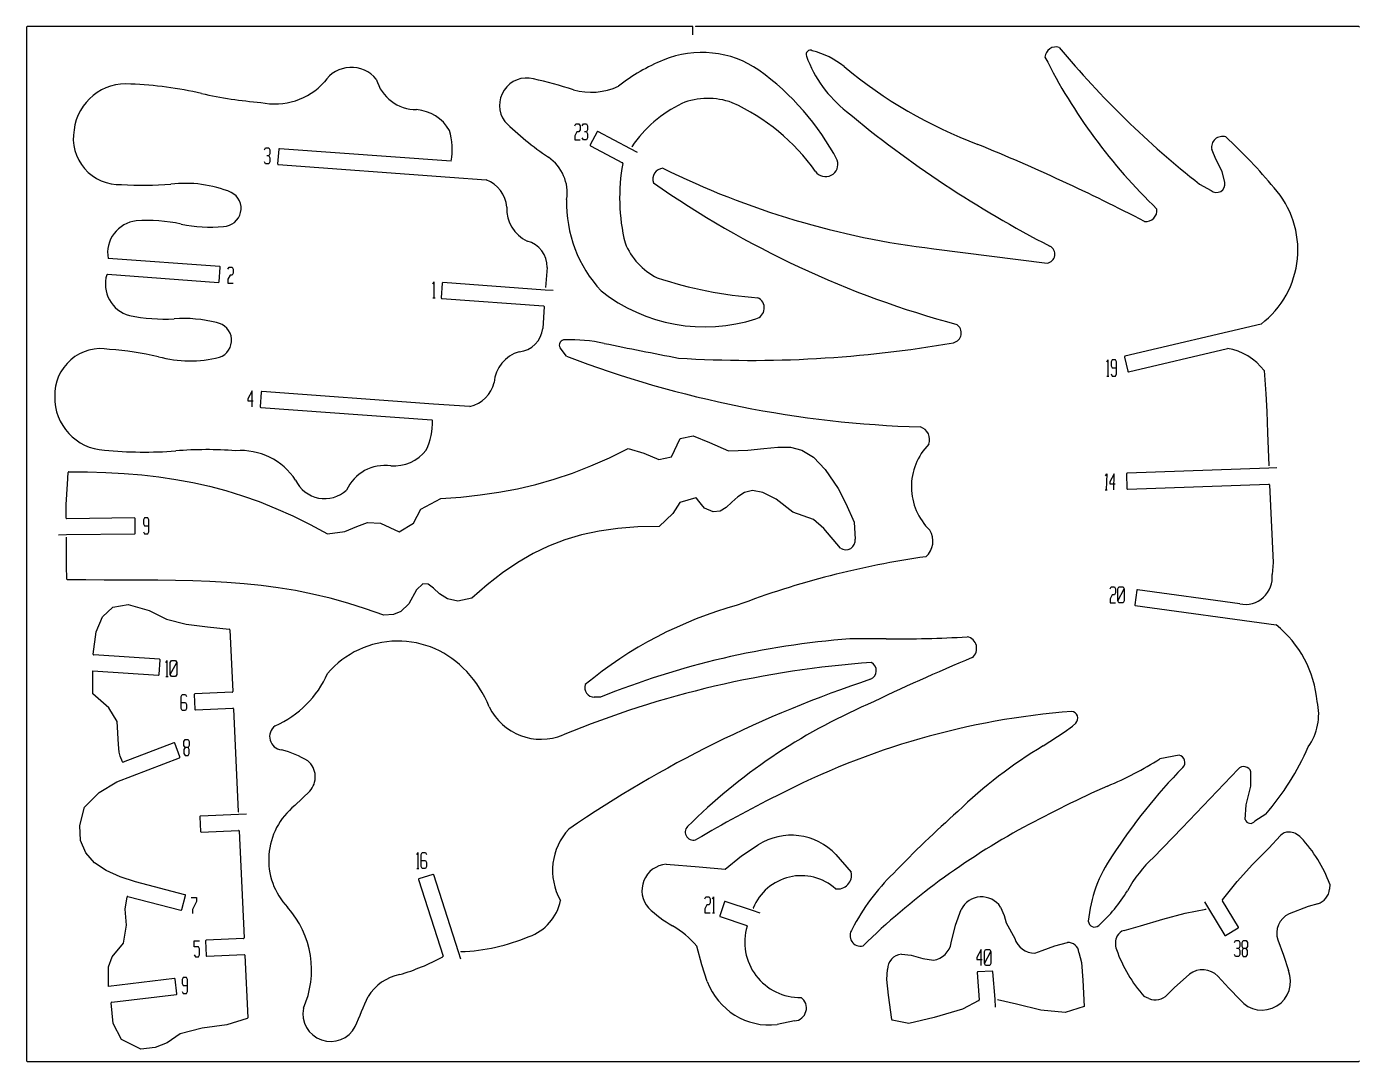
# Model space of a CAD drawing. Extents: x 2 to 169, y 2 to 134.
# Drawn here: x 2.5 to 85.7, y 2.1 to 66.7 of the extents above; entities that cross this region are included whole.
import ezdxf

# ---------------------------------------------------------------- set-up
doc = ezdxf.new("R2010")
doc.units = 0
doc.layers.add('WHITE', color=7, linetype='CONTINUOUS')

msp = doc.modelspace()

# ---------------------------------------------------------------- linework, layer by layer
at = {"layer": 'WHITE', "linetype": 'CONTINUOUS'}
for p, q in [((2.5213, 66.6923), (2.5213, 2.181299)), ((44.1309, 66.7323), (2.5613, 66.7323)), ((44.1309, 66.2323), (44.1309, 66.7323)), ((44.2939, 66.7323), (44.287, 66.7251)), ((85.7006, 66.7323), (44.2939, 66.7323)), ((36.7437, 60.5442), (36.8103, 60.6692)), ((36.877, 60.1692), (36.7437, 59.9192)), ((36.7437, 59.9192), (36.7437, 59.6692)), ((36.8103, 60.6692), (37.0102, 60.6692)), ((37.0102, 60.1692), (36.877, 60.1692)), ((37.0102, 60.6692), (37.0768, 60.5442)), ((37.0768, 60.2942), (37.0102, 60.1692)), ((37.0768, 60.5442), (37.0768, 60.2942)), ((37.2184, 60.5442), (37.285, 60.6692)), ((37.285, 60.6692), (37.4849, 60.6692)), ((37.4849, 60.1692), (37.3517, 60.1692)), ((37.4849, 60.6692), (37.5515, 60.5442)), ((37.5515, 60.2942), (37.4849, 60.1692)), ((37.4849, 60.1692), (37.5515, 60.0442)), ((37.5515, 60.5442), (37.5515, 60.2942)), ((37.5515, 60.0442), (37.5515, 59.7942)), ((38.144, 60.164), (37.7143, 59.3573)), ((40.2212, 59.1029), (38.1981, 60.1805)), ((17.3787, 59.0449), (17.4453, 59.1699)), ((17.4453, 59.1699), (17.6452, 59.1699)), ((17.6452, 59.1699), (17.7118, 59.0449)), ((29.0268, 58.3361), (18.3042, 59.1122)), ((36.7437, 59.6692), (37.0768, 59.6692)), ((37.285, 59.6692), (37.2184, 59.7942)), ((37.4849, 59.6692), (37.285, 59.6692)), ((37.5515, 59.7942), (37.4849, 59.6692)), ((37.7308, 59.3032), (39.7275, 58.2396)), ((40.6625, 58.8678), (40.2212, 59.1029)), ((40.311, 59.2389), (40.3131, 59.2291)), ((17.4453, 58.1699), (17.3787, 58.2949)), ((17.6452, 58.6699), (17.5119, 58.6699)), ((17.7118, 58.7949), (17.6452, 58.6699)), ((17.6452, 58.6699), (17.7118, 58.5449)), ((17.7118, 58.2949), (17.6452, 58.1699)), ((17.7118, 59.0449), (17.7118, 58.7949)), ((17.7118, 58.5449), (17.7118, 58.2949)), ((18.2614, 59.0752), (18.1954, 58.1636)), ((76.8001, 58.4108), (76.5193, 59.0644)), ((77.1694, 57.6949), (76.8001, 58.4108)), ((17.6452, 58.1699), (17.4453, 58.1699)), ((18.2324, 58.1208), (28.9524, 57.3449)), ((77.335, 57.0009), (77.1694, 57.6949)), ((28.9524, 57.3449), (31.2222, 57.1703)), ((75.7586, 56.9017), (76.4787, 56.5133)), ((59.1678, 52.8697), (66.2435, 51.9703)), ((14.5746, 51.7623), (7.608399, 52.2665)), ((14.5456, 50.8079), (14.6116, 51.7195)), ((15.0922, 51.5905), (15.1588, 51.7155)), ((15.1588, 51.7155), (15.3587, 51.7155)), ((15.3587, 51.7155), (15.4253, 51.5905)), ((35.0299, 51.6948), (34.9184, 50.4531)), ((7.567999, 51.2728), (14.5028, 50.7708)), ((15.2254, 51.2155), (15.0922, 50.9655)), ((15.0922, 50.9655), (15.0922, 50.7155)), ((15.3587, 51.2155), (15.2254, 51.2155)), ((15.4253, 51.3405), (15.3587, 51.2155)), ((15.4253, 51.5905), (15.4253, 51.3405)), ((27.8902, 50.6714), (27.9568, 50.7964)), ((27.9568, 50.7964), (27.9568, 49.7964)), ((15.0922, 50.7155), (15.4253, 50.7155)), ((28.4756, 50.716), (28.4096, 49.8044)), ((34.9038, 50.2908), (28.5183, 50.753)), ((35.4025, 50.2547), (34.9038, 50.2908)), ((34.9184, 50.4531), (34.925, 50.4456)), ((27.8902, 49.7964), (28.0234, 49.7964)), ((28.4466, 49.7616), (34.7929, 49.3022)), ((34.8299, 49.2601), (34.7547, 47.8918)), ((79.6089, 48.1685), (71.1039, 46.1535)), ((36.2377, 46.1668), (35.8335, 46.6806)), ((71.333, 45.1863), (77.5126, 46.6503)), ((69.9701, 45.7994), (70.0367, 45.9244)), ((70.0367, 45.9244), (70.0367, 44.9244)), ((70.3116, 45.9244), (70.245, 45.7994)), ((70.245, 45.7994), (70.245, 45.5494)), ((70.5115, 45.9244), (70.3116, 45.9244)), ((70.5781, 45.7994), (70.5115, 45.9244)), ((70.5781, 45.0494), (70.5781, 45.7994)), ((71.0742, 46.1053), (71.2849, 45.216)), ((70.245, 45.5494), (70.3116, 45.4244)), ((70.245, 45.0494), (70.3116, 44.9244)), ((70.3116, 45.4244), (70.5781, 45.4244)), ((70.5115, 44.9244), (70.5781, 45.0494)), ((79.7925, 45.2604), (79.899, 43.8059)), ((69.9701, 44.9244), (70.1034, 44.9244)), ((70.3116, 44.9244), (70.5115, 44.9244)), ((16.5958, 44.0061), (16.3293, 43.5061)), ((16.3293, 43.5061), (16.3293, 43.3811)), ((16.3293, 43.3811), (16.6625, 43.3811)), ((16.5958, 43.0061), (16.5958, 44.0061)), ((17.1641, 43.9148), (17.0981, 43.0032)), ((27.9268, 43.1759), (17.2069, 43.9518)), ((79.899, 43.8059), (79.9616, 42.6984)), ((17.1351, 42.9604), (27.8219, 42.1869)), ((30.1982, 43.0218), (27.9268, 43.1759)), ((79.9616, 42.6984), (80.0046, 41.3765)), ((42.7895, 39.8799), (43.3314, 41.03)), ((43.3314, 41.03), (44.1439, 41.1837)), ((44.1439, 41.1837), (45.1693, 40.7758)), ((80.0046, 41.3765), (80.0788, 39.3288)), ((38.9114, 39.8198), (40.0873, 40.4005)), ((40.0873, 40.4005), (41.0612, 40.1093)), ((41.0612, 40.1093), (41.9926, 39.7032)), ((45.1693, 40.7758), (46.3541, 40.2443)), ((46.3541, 40.2443), (47.5461, 40.2973)), ((47.5461, 40.2973), (48.5588, 40.4051)), ((48.5588, 40.4051), (49.4334, 40.4911)), ((49.4334, 40.4911), (50.2117, 40.4783)), ((50.2117, 40.4783), (50.9355, 40.2898)), ((50.9355, 40.2898), (51.6461, 39.8488)), ((36.6077, 38.8646), (37.7539, 39.3093)), ((37.7539, 39.3093), (38.9114, 39.8198)), ((41.9926, 39.7032), (42.7895, 39.8799)), ((51.6461, 39.8488), (52.385, 39.0787)), ((80.0847, 39.166), (71.2323, 38.8534)), ((80.0788, 39.3288), (80.0863, 39.3222)), ((80.5844, 39.1836), (80.0847, 39.166)), ((5.0626, 38.1682), (5.112199, 38.9067)), ((5.1525, 38.944), (6.3147, 38.9335)), ((6.3147, 38.9335), (7.4755, 38.8991)), ((7.4755, 38.8991), (8.604499, 38.8384)), ((8.604499, 38.8384), (9.7061, 38.7488)), ((9.7061, 38.7488), (10.785, 38.6275)), ((10.785, 38.6275), (11.8456, 38.4717)), ((11.8456, 38.4717), (12.8925, 38.2787)), ((34.3246, 38.1577), (35.4666, 38.482)), ((35.4666, 38.482), (36.6077, 38.8646)), ((52.385, 39.0787), (53.1942, 37.9028)), ((69.895, 38.6996), (69.9652, 38.8227)), ((69.9652, 38.8227), (69.9367, 37.8231)), ((70.159, 38.317), (70.1555, 38.192)), ((70.4397, 38.8092), (70.159, 38.317)), ((70.4112, 37.8096), (70.4397, 38.8092)), ((71.1938, 38.8121), (71.226, 37.8986)), ((4.9868, 36.8957), (5.0626, 38.1682)), ((12.8925, 38.2787), (13.9302, 38.0459)), ((13.9302, 38.0459), (14.9632, 37.7704)), ((14.9632, 37.7704), (15.9961, 37.4496)), ((15.9961, 37.4496), (17.0334, 37.0807)), ((29.6254, 37.369), (30.832, 37.4974)), ((30.832, 37.4974), (32.0134, 37.6692)), ((32.0134, 37.6692), (33.1755, 37.888)), ((33.1755, 37.888), (34.3246, 38.1577)), ((47.3365, 37.6462), (46.9209, 37.3757)), ((47.8468, 37.7681), (47.3365, 37.6462)), ((48.4929, 37.659), (47.8468, 37.7681)), ((49.3157, 37.2363), (48.4929, 37.659)), ((53.1942, 37.9028), (53.672, 36.9633)), ((69.8701, 37.825), (70.0033, 37.8212)), ((70.1555, 38.192), (70.4885, 38.1825)), ((71.2674, 37.8601), (80.0929, 38.1716)), ((80.1343, 38.1335), (80.3673, 33.2752)), ((4.996399, 36.0554), (4.9868, 36.8957)), ((17.0334, 37.0807), (18.0796, 36.661)), ((18.0796, 36.661), (19.1393, 36.1878)), ((27.1393, 36.6074), (28.3867, 37.2802)), ((28.3867, 37.2802), (29.6254, 37.369)), ((43.3058, 37.0292), (42.8623, 36.3336)), ((44.2985, 37.3183), (43.3058, 37.0292)), ((44.4869, 37.1185), (44.3411, 37.3045)), ((44.6622, 36.9037), (44.4869, 37.1185)), ((44.8437, 36.6768), (44.6622, 36.9037)), ((45.394, 36.4534), (44.8437, 36.6768)), ((46.2116, 36.7174), (45.8366, 36.4946)), ((46.5594, 37.0386), (46.2116, 36.7174)), ((46.9209, 37.3757), (46.5594, 37.0386)), ((50.3561, 36.4166), (49.3157, 37.2363)), ((53.672, 36.9633), (54.189, 35.7895)), ((9.254899, 36.0638), (5.036799, 36.0159)), ((9.3058, 35.1103), (9.295399, 36.0243)), ((9.8877, 36.0747), (9.8211, 35.9497)), ((9.8211, 35.9497), (9.8211, 35.6997)), ((10.0876, 36.0747), (9.8877, 36.0747)), ((10.1542, 35.9497), (10.0876, 36.0747)), ((10.1542, 35.1997), (10.1542, 35.9497)), ((19.1393, 36.1878), (20.2169, 35.6584)), ((26.6674, 35.7329), (27.1393, 36.6074)), ((42.8623, 36.3336), (42.0128, 35.5323)), ((45.8366, 36.4946), (45.394, 36.4534)), ((51.6628, 35.9641), (50.3561, 36.4166)), ((52.2987, 35.3965), (51.6628, 35.9641)), ((54.189, 35.7895), (54.2476, 34.7426)), ((4.5082, 35.0158), (5.0082, 35.0215)), ((5.0082, 35.0215), (9.2662, 35.0699)), ((9.8211, 35.6997), (9.8877, 35.5747)), ((9.8211, 35.1997), (9.8877, 35.0747)), ((9.8877, 35.5747), (10.1542, 35.5747)), ((9.8877, 35.0747), (10.0876, 35.0747)), ((10.0876, 35.0747), (10.1542, 35.1997)), ((20.2169, 35.6584), (21.3161, 35.0704)), ((21.3161, 35.0704), (22.3964, 35.2235)), ((22.3964, 35.2235), (23.1469, 35.5352)), ((23.1469, 35.5352), (23.8048, 35.7836)), ((23.8048, 35.7836), (24.6069, 35.7458)), ((24.6069, 35.7458), (25.7874, 35.2007)), ((25.7874, 35.2007), (26.6674, 35.7329)), ((37.1736, 35.0089), (36.1247, 34.6993)), ((38.2755, 35.2433), (37.1736, 35.0089)), ((39.4416, 35.4063), (38.2755, 35.2433)), ((40.6832, 35.5014), (39.4416, 35.4063)), ((42.0128, 35.5323), (40.6832, 35.5014)), ((53.3455, 34.181), (52.2987, 35.3965)), ((5.008699, 34.8585), (5.0015, 34.8654)), ((5.011499, 33.9483), (5.008699, 34.8585)), ((35.1176, 34.311), (34.1409, 33.8404)), ((36.1247, 34.6993), (35.1176, 34.311)), ((5.0183, 33.0836), (5.011499, 33.9483)), ((34.1409, 33.8404), (33.1834, 33.2837)), ((5.035799, 32.2431), (5.0183, 33.0836)), ((32.2338, 32.6373), (31.281, 31.8977)), ((33.1834, 33.2837), (32.2338, 32.6373)), ((80.3673, 33.2752), (80.2952, 32.5367)), ((6.215, 32.1919), (5.075399, 32.2039)), ((7.3684, 32.1867), (6.215, 32.1919)), ((9.6187, 32.183), (7.3684, 32.1867)), ((10.7205, 32.1769), (9.6187, 32.183)), ((11.8101, 32.1629), (10.7205, 32.1769)), ((12.8899, 32.1371), (11.8101, 32.1629)), ((13.9623, 32.0959), (12.8899, 32.1371)), ((15.0299, 32.0353), (13.9623, 32.0959)), ((16.095, 31.9516), (15.0299, 32.0353)), ((17.1602, 31.841), (16.095, 31.9516)), ((18.2279, 31.6997), (17.1602, 31.841)), ((19.3005, 31.5239), (18.2279, 31.6997)), ((27.2561, 31.945), (26.8745, 31.5811)), ((27.5856, 31.9312), (27.2561, 31.945)), ((27.9176, 31.6785), (27.5856, 31.9312)), ((28.3043, 31.3251), (27.9176, 31.6785)), ((31.281, 31.8977), (30.3129, 31.0605)), ((70.1807, 31.6288), (70.2473, 31.7538)), ((70.2473, 31.7538), (70.4472, 31.7538)), ((70.4472, 31.7538), (70.5138, 31.6288)), ((70.5138, 31.6288), (70.5138, 31.3788)), ((70.6554, 31.6288), (70.722, 31.7538)), ((70.6554, 30.8788), (71.0551, 31.6288)), ((70.6554, 30.8788), (70.6554, 31.6288)), ((70.722, 31.7538), (70.9885, 31.7538)), ((70.9885, 31.7538), (71.0551, 31.6288)), ((71.0551, 31.6288), (71.0551, 30.8788)), ((20.3806, 31.3098), (19.3005, 31.5239)), ((21.4706, 31.0537), (20.3806, 31.3098)), ((22.5729, 30.7516), (21.4706, 31.0537)), ((26.8745, 31.5811), (26.388, 30.6974)), ((28.7975, 31.0109), (28.3043, 31.3251)), ((29.4497, 30.8761), (28.7975, 31.0109)), ((30.3129, 31.0605), (29.4497, 30.8761)), ((70.3139, 31.2538), (70.1807, 31.0038)), ((70.1807, 31.0038), (70.1807, 30.7538)), ((70.4472, 31.2538), (70.3139, 31.2538)), ((70.5138, 31.3788), (70.4472, 31.2538)), ((70.722, 30.7538), (70.6554, 30.8788)), ((71.0551, 30.8788), (70.9885, 30.7538)), ((71.8389, 31.5472), (71.7142, 30.6417)), ((78.2767, 30.7014), (71.8839, 31.5814)), ((7.261199, 29.8919), (7.907999, 30.4899)), ((7.907999, 30.4899), (8.8584, 30.6504)), ((8.8584, 30.6504), (10.1627, 30.2861)), ((10.1627, 30.2861), (11.2469, 29.7413)), ((23.6901, 30.3998), (22.5729, 30.7516)), ((24.8252, 29.9943), (23.6901, 30.3998)), ((25.4329, 30.0435), (24.8252, 29.9943)), ((25.8845, 30.2142), (25.4329, 30.0435)), ((26.388, 30.6974), (25.8845, 30.2142)), ((70.1807, 30.7538), (70.5138, 30.7538)), ((70.9885, 30.7538), (70.722, 30.7538)), ((71.7484, 30.5967), (80.5522, 29.3848)), ((6.8673, 28.9446), (7.261199, 29.8919)), ((11.2469, 29.7413), (12.4794, 29.438)), ((12.4794, 29.438), (13.8145, 29.2662)), ((13.8145, 29.2662), (15.1743, 29.1197)), ((6.676099, 27.5606), (6.8673, 28.9446)), ((15.21, 29.0817), (15.3876, 25.2241)), ((56.1872, 28.5133), (53.9197, 28.5123)), ((10.8191, 27.2456), (6.713099, 27.5152)), ((10.7965, 26.291), (10.8564, 27.2031)), ((11.2178, 27.0418), (11.2845, 27.1668)), ((11.2845, 27.1668), (11.2845, 26.1668)), ((11.4927, 27.0418), (11.5593, 27.1668)), ((11.4927, 26.2918), (11.8924, 27.0418)), ((11.4927, 26.2918), (11.4927, 27.0418)), ((11.5593, 27.1668), (11.8258, 27.1668)), ((11.8258, 27.1668), (11.8924, 27.0418)), ((11.8924, 27.0418), (11.8924, 26.2918)), ((6.6486, 25.0819), (6.6525, 26.523)), ((6.6525, 26.523), (10.754, 26.2537)), ((11.2178, 26.1668), (11.3511, 26.1668)), ((11.5593, 26.1668), (11.4927, 26.2918)), ((11.8258, 26.1668), (11.5593, 26.1668)), ((11.8924, 26.2918), (11.8258, 26.1668)), ((7.6507, 24.2069), (6.6486, 25.0819)), ((12.1698, 24.9242), (12.2364, 25.0492)), ((12.2364, 25.0492), (12.4363, 25.0492)), ((12.4363, 25.0492), (12.5029, 24.9242)), ((12.9817, 25.0332), (13.0237, 24.1202)), ((15.3495, 25.1823), (13.0198, 25.075)), ((8.1778, 23.3567), (7.6507, 24.2069)), ((12.1698, 24.1742), (12.1698, 24.9242)), ((12.1698, 24.5492), (12.4363, 24.5492)), ((12.2364, 24.0492), (12.1698, 24.1742)), ((12.4363, 24.5492), (12.5029, 24.4242)), ((12.5029, 24.1742), (12.4363, 24.0492)), ((12.5029, 24.4242), (12.5029, 24.1742)), ((13.0655, 24.082), (15.3952, 24.1893)), ((15.437, 24.1512), (15.7332, 17.7189)), ((38.3462, 24.8723), (37.9654, 24.8723)), ((8.2606, 21.9111), (8.1778, 23.3567)), ((12.4363, 24.0492), (12.2364, 24.0492)), ((66.0067, 21.8362), (67.2981, 22.6905)), ((67.2981, 22.6905), (67.8337, 23.0718)), ((67.8337, 23.0718), (68.0306, 23.2608)), ((8.303, 21.4428), (8.2606, 21.9111)), ((11.7144, 22.0186), (8.5502, 20.8071)), ((12.0929, 21.142), (11.7661, 21.9955)), ((12.3431, 22.1177), (12.4097, 22.2427)), ((12.3431, 21.8677), (12.3431, 22.1177)), ((12.4097, 21.7427), (12.3431, 21.8677)), ((12.4097, 21.7427), (12.3431, 21.6177)), ((12.4097, 22.2427), (12.6096, 22.2427)), ((12.6096, 21.7427), (12.4097, 21.7427)), ((12.6096, 22.2427), (12.6762, 22.1177)), ((12.6762, 21.8677), (12.6096, 21.7427)), ((12.6762, 21.6177), (12.6096, 21.7427)), ((12.6762, 22.1177), (12.6762, 21.8677)), ((8.152, 19.5902), (12.0698, 21.0903)), ((8.357, 21.1998), (8.303, 21.4428)), ((8.498499, 20.8301), (8.357, 21.1998)), ((12.3431, 21.6177), (12.3431, 21.3677)), ((12.3431, 21.3677), (12.4097, 21.2427)), ((12.4097, 21.2427), (12.6096, 21.2427)), ((12.6096, 21.2427), (12.6762, 21.3677)), ((12.6762, 21.3677), (12.6762, 21.6177)), ((74.4855, 21.2582), (73.2897, 21.0273)), ((78.1696, 20.3906), (74.6668, 16.71)), ((78.9611, 19.3149), (78.9749, 20.218)), ((7.050099, 18.9166), (8.152, 19.5902)), ((78.6645, 18.1625), (78.9611, 19.3149)), ((6.1289, 18.0128), (7.050099, 18.9166)), ((19.2627, 18.1031), (20.1954, 19.0014)), ((5.851099, 16.8661), (6.1289, 18.0128)), ((15.7406, 17.556), (13.371, 17.4469)), ((15.7332, 17.7189), (15.7407, 17.7123)), ((16.2401, 17.579), (15.7406, 17.556)), ((78.6165, 17.2309), (78.6645, 18.1625)), ((79.8955, 17.5804), (79.216, 17.1408)), ((5.8933, 15.9229), (5.851099, 16.8661)), ((13.3329, 17.4051), (13.3749, 16.4921)), ((74.6668, 16.71), (72.8802, 14.8725)), ((6.210199, 15.157), (5.8933, 15.9229)), ((13.4167, 16.454), (15.7464, 16.5612)), ((15.7882, 16.5231), (16.0957, 9.844799)), ((80.0876, 15.4516), (80.8258, 16.2336)), ((6.7561, 14.5425), (6.210199, 15.157)), ((26.8816, 15.0443), (26.9482, 15.1693)), ((26.9482, 15.1693), (26.9482, 14.1693)), ((27.1564, 15.0443), (27.223, 15.1693)), ((27.1564, 14.2943), (27.1564, 15.0443)), ((27.223, 15.1693), (27.4229, 15.1693)), ((27.4229, 15.1693), (27.4895, 15.0443)), ((47.1551, 14.9733), (48.2005, 15.6471)), ((53.0567, 15.0433), (54.0003, 13.9567)), ((79.0756, 14.4254), (80.0876, 15.4516)), ((7.4854, 14.0534), (6.7561, 14.5425)), ((26.8816, 14.1693), (27.0148, 14.1693)), ((27.1564, 14.6693), (27.4229, 14.6693)), ((27.223, 14.1693), (27.1564, 14.2943)), ((27.4229, 14.1693), (27.223, 14.1693)), ((27.4229, 14.6693), (27.4895, 14.5443)), ((27.4895, 14.2943), (27.4229, 14.1693)), ((27.4895, 14.5443), (27.4895, 14.2943)), ((42.4493, 14.4478), (44.5213, 14.2847)), ((44.5213, 14.2847), (46.1446, 14.1404)), ((46.1446, 14.1404), (47.1551, 14.9733)), ((78.1075, 13.36), (79.0756, 14.4254)), ((8.352499, 13.6636), (7.4854, 14.0534)), ((9.312299, 13.3468), (8.352499, 13.6636)), ((12.4061, 12.545), (9.312299, 13.3468)), ((26.9918, 13.4856), (28.5208, 8.7143)), ((27.8881, 13.8148), (27.0177, 13.5359)), ((29.4774, 8.9862), (27.9384, 13.7889)), ((77.1892, 12.2166), (78.1075, 13.36)), ((12.2055, 11.6115), (12.4348, 12.4963)), ((83.8969, 13.2086), (83.8737, 12.8901)), ((8.680399, 11.651), (8.795, 12.4085)), ((8.7594, 10.6438), (8.680399, 11.651)), ((8.844599, 12.4412), (12.1567, 11.5828)), ((12.8009, 12.3782), (13.134, 12.3782)), ((13.134, 12.1282), (12.8675, 11.6282)), ((13.134, 12.3782), (13.134, 12.1282)), ((44.8719, 12.2863), (44.9385, 12.4113)), ((45.0051, 11.9113), (44.8719, 11.6613)), ((44.8719, 11.6613), (44.8719, 11.4113)), ((44.9385, 12.4113), (45.1384, 12.4113)), ((45.1384, 11.9113), (45.0051, 11.9113)), ((45.1384, 12.4113), (45.205, 12.2863)), ((45.205, 12.0363), (45.1384, 11.9113)), ((45.205, 12.2863), (45.205, 12.0363)), ((45.3466, 12.2863), (45.4132, 12.4113)), ((45.4132, 12.4113), (45.4132, 11.4113)), ((46.0932, 12.1004), (45.8008, 11.2344)), ((47.8414, 11.5522), (46.1439, 12.1255)), ((47.898, 11.705), (47.9021, 11.6959)), ((63.3342, 11.7727), (63.5617, 11.2408)), ((76.0625, 12.1073), (76.3216, 11.6797)), ((76.1617, 11.648), (76.1671, 11.6564)), ((76.3216, 11.6797), (77.3363, 10.0048)), ((78.1868, 10.5201), (77.1862, 12.1709)), ((82.5494, 11.8031), (81.3479, 11.3525)), ((83.1453, 11.9819), (82.5494, 11.8031)), ((12.8675, 11.6282), (12.8675, 11.3782)), ((44.8719, 11.4113), (45.205, 11.4113)), ((45.3466, 11.4113), (45.4798, 11.4113)), ((45.8259, 11.1837), (47.4864, 10.623)), ((48.3151, 11.3922), (47.8414, 11.5522)), ((60.5248, 10.6398), (60.8765, 11.6265)), ((63.5617, 11.2408), (63.6964, 10.796)), ((72.0851, 10.6023), (73.4631, 11.0244)), ((73.4631, 11.0244), (74.8556, 11.3895)), ((74.8556, 11.3895), (76.1617, 11.648)), ((8.572699, 9.5106), (8.7594, 10.6438)), ((60.2606, 9.5359), (60.5248, 10.6398)), ((63.6964, 10.796), (64.2173, 9.8112)), ((71.0502, 10.3099), (72.0851, 10.6023)), ((77.3912, 9.991299), (78.1733, 10.4652)), ((7.861299, 8.6576), (8.572699, 9.5106)), ((12.9913, 9.294899), (12.9913, 9.669899)), ((12.9913, 9.669899), (13.3244, 9.669899)), ((13.2578, 9.294899), (12.9913, 9.294899)), ((13.3244, 9.169899), (13.2578, 9.294899)), ((13.3244, 8.794899), (13.3244, 9.169899)), ((13.6897, 9.6539), (13.7318, 8.7409)), ((16.0575, 9.803), (13.7278, 9.695699)), ((44.6733, 8.1679), (44.3748, 9.3259)), ((65.9367, 9.056699), (66.7217, 9.3526)), ((66.7217, 9.3526), (67.5125, 9.5549)), ((77.9419, 9.565899), (78.0085, 9.690899)), ((78.0085, 9.690899), (78.2084, 9.690899)), ((78.2084, 9.190899), (78.0752, 9.190899)), ((78.2084, 9.690899), (78.275, 9.565899)), ((78.275, 9.315899), (78.2084, 9.190899)), ((78.2084, 9.190899), (78.275, 9.065899)), ((78.275, 9.565899), (78.275, 9.315899)), ((78.4166, 9.565899), (78.4832, 9.690899)), ((78.4166, 9.315899), (78.4166, 9.565899)), ((78.4832, 9.190899), (78.4166, 9.315899)), ((78.4832, 9.190899), (78.4166, 9.065899)), ((78.4832, 9.690899), (78.6831, 9.690899)), ((78.6831, 9.190899), (78.4832, 9.190899)), ((78.6831, 9.690899), (78.7497, 9.565899)), ((78.7497, 9.315899), (78.6831, 9.190899)), ((78.7497, 9.065899), (78.6831, 9.190899)), ((78.7497, 9.565899), (78.7497, 9.315899)), ((80.6428, 9.721899), (80.9956, 8.760999)), ((7.6289, 8.0403), (7.861299, 8.6576)), ((12.9913, 8.794899), (13.0579, 8.669899)), ((13.0579, 8.669899), (13.2578, 8.669899)), ((13.2578, 8.669899), (13.3244, 8.794899)), ((13.7736, 8.702799), (16.1033, 8.810099)), ((16.1451, 8.7719), (16.3252, 4.858099)), ((29.63, 8.5101), (29.4774, 8.9862)), ((29.6403, 8.991299), (29.6336, 8.983799)), ((57.1414, 8.8338), (57.7643, 8.7621)), ((57.7643, 8.7621), (58.4735, 8.56)), ((58.4735, 8.56), (59.1408, 8.459799)), ((62.1225, 9.1286), (61.856, 8.6286)), ((61.856, 8.6286), (61.856, 8.5036)), ((61.856, 8.5036), (62.1891, 8.5036)), ((62.1225, 8.1286), (62.1225, 9.1286)), ((62.3307, 9.0036), (62.3974, 9.1286)), ((62.3307, 8.2536), (62.7305, 9.0036)), ((62.3307, 8.2536), (62.3307, 9.0036)), ((62.3974, 9.1286), (62.6639, 9.1286)), ((62.6639, 9.1286), (62.7305, 9.0036)), ((62.7305, 9.0036), (62.7305, 8.2536)), ((65.4753, 8.9003), (65.9367, 9.056699)), ((68.2287, 8.944899), (68.3858, 8.3093)), ((78.0085, 8.690899), (77.9419, 8.815899)), ((78.2084, 8.690899), (78.0085, 8.690899)), ((78.275, 8.815899), (78.2084, 8.690899)), ((78.275, 9.065899), (78.275, 8.815899)), ((78.4166, 9.065899), (78.4166, 8.815899)), ((78.4166, 8.815899), (78.4832, 8.690899)), ((78.4832, 8.690899), (78.6831, 8.690899)), ((78.6831, 8.690899), (78.7497, 8.815899)), ((78.7497, 8.815899), (78.7497, 9.065899)), ((80.9956, 8.760999), (81.3107, 7.8087)), ((7.627399, 6.8069), (7.6289, 8.0403)), ((45.0219, 7.121099), (44.6733, 8.1679)), ((56.2286, 7.2578), (56.2683, 7.8716)), ((61.8788, 7.688399), (61.9983, 5.971199)), ((62.8224, 7.7628), (61.9174, 7.7312)), ((62.3974, 8.1286), (62.3307, 8.2536)), ((62.6639, 8.1286), (62.3974, 8.1286)), ((62.7305, 8.2536), (62.6639, 8.1286)), ((62.9917, 6.013899), (62.8637, 7.7259)), ((68.3858, 8.3093), (68.4808, 7.213399)), ((75.1353, 7.5879), (74.1798, 6.7314)), ((11.7493, 7.306499), (7.627399, 6.8069)), ((11.9038, 6.364299), (11.7938, 7.271599)), ((12.2946, 7.376399), (12.228, 7.251399)), ((12.228, 7.251399), (12.228, 7.001399)), ((12.228, 7.001399), (12.2946, 6.876399)), ((12.4945, 7.376399), (12.2946, 7.376399)), ((12.2946, 6.876399), (12.5611, 6.876399)), ((12.5611, 7.251399), (12.4945, 7.376399)), ((12.5611, 6.501399), (12.5611, 7.251399)), ((56.3389, 6.2737), (56.2286, 7.2578)), ((68.4808, 7.213399), (68.5607, 5.555099)), ((74.1798, 6.7314), (73.7455, 6.2859)), ((77.5956, 6.700699), (76.9071, 7.458199)), ((78.2941, 5.980299), (77.5956, 6.700699)), ((7.834, 5.830699), (11.8689, 6.319799)), ((12.228, 6.501399), (12.2946, 6.376399)), ((12.2946, 6.376399), (12.4945, 6.376399)), ((12.4945, 6.376399), (12.5611, 6.501399)), ((56.5444, 4.7483), (56.3389, 6.2737)), ((61.977, 5.933), (60.9581, 5.3944)), ((63.029, 5.515299), (62.9917, 6.013899)), ((63.1508, 5.9784), (63.1424, 5.972899)), ((64.3303, 5.715199), (63.1508, 5.9784)), ((72.6032, 6.060599), (72.3101, 6.187399)), ((7.926499, 4.5029), (7.798999, 5.787)), ((60.9581, 5.3944), (59.1914, 4.8776)), ((65.8596, 5.339799), (64.3303, 5.715199)), ((67.3797, 5.1886), (65.8596, 5.339799)), ((68.5607, 5.555099), (67.3797, 5.1886)), ((8.439499, 3.5146), (7.926499, 4.5029)), ((13.4815, 4.211999), (12.1128, 3.8645)), ((15.0242, 4.4267), (13.4815, 4.211999)), ((16.297, 4.817999), (15.0242, 4.4267)), ((50.475, 4.6606), (49.379, 4.433499)), ((57.6152, 4.5096), (56.5764, 4.7143)), ((59.1914, 4.8776), (57.6152, 4.5096)), ((9.640999, 2.902199), (8.439499, 3.5146)), ((12.1128, 3.8645), (11.3051, 3.3032)), ((10.5369, 2.9958), (9.640999, 2.902199)), ((11.3051, 3.3032), (10.5369, 2.9958)), ((2.5613, 2.141299), (85.7006, 2.141299))]:
    msp.add_line(p, q, dxfattribs=at)
for centre, radius, start, end in [((2.5613, 66.6923), 0.039999, 90, 180), ((85.7006, 66.6923), 0.039999, 0, 90), ((44.6836, 58.8278), 6.294823, 55.48495, 112.4633), ((51.4541, 64.9974), 0.264859, 61.4517, 204.3491), ((50.2484, 60.0354), 5.362828, 51.67372, 75.61523), ((66.7953, 64.7818), 0.686997, 72.72781, 175.4164), ((112.0707, 102.9252), 58.62362, 219.7514, 231.7269), ((22.7948, 62.1724), 2.017945, 39.46022, 146.2469), ((46.4645, 54.2396), 11.21593, 111.915, 128.4982), ((58.5384, 67.583), 7.805531, 200.1966, 231.8887), ((72.0368, 86.346), 28.79993, 230.1285, 249.4366), ((97.2621, 80.4711), 34.85478, 206.6512, 226.125), ((18.0408, 66.0159), 4.107823, 257.3685, 318.4926), ((26.8773, 64.1764), 2.625578, 195.9499, 269.9061), ((33.7458, 61.8224), 1.701756, 75.5138, 216.4019), ((27.7145, 34.7127), 29.47339, 72.33099, 77.34506), ((38.6889, 50.7583), 16.34478, 27.83654, 54.19786), ((8.7311, 59.8886), 3.276894, 84.81745, 173.0045), ((7.824599, 37.4178), 25.76238, 77.39294, 87.32465), ((18.9359, 86.67281), 24.73039, 257.1779, 265.8414), ((37.7752, 66.6777), 4.038953, 253.9747, 295.0093), ((46.8743, 54.8072), 7.919364, 115.7859, 145.9718), ((45.0659, 57.8876), 4.36852, 69.78381, 112.0016), ((41.2283, 50.2054), 12.93829, 35.38746, 65.58858), ((26.6749, 58.9724), 2.585998, 29.75418, 85.60656), ((46.1843, 74.8706), 19.70523, 225.5138, 235.7725), ((98.0322, 114.5683), 69.1806, 230.1696, 242.8057), ((8.3163, 59.7673), 2.885026, 169.6081, 272.4912), ((25.0762, 59.0791), 4.019878, 349.3487, 17.02089), ((38.1793, 60.1452), 0.039994, 61.96122, 151.9587), ((18.3013, 59.0723), 0.040005, 85.84296, 175.8441), ((37.7496, 59.3385), 0.039994, 151.9612, 241.9635), ((13.7522, -58.4875), 127.3311, 62.61092, 67.77186), ((77.1919, 59.1949), 0.685143, 72.39809, 190.9803), ((55.1198, 35.6855), 32.8663, 39.68611, 47.32205), ((33.5912, 56.3595), 2.683387, 351.034, 55.77275), ((52.4072, 58.1471), 0.774348, 215.4445, 18.3203), ((18.2353, 58.1607), 0.040005, 175.843, 265.8443), ((51.4442, 56.0334), 11.89465, 169.5192, 193.636), ((39.7087, 58.2043), 0.039994, 349.6203, 61.96122), ((42.3022, 57.225), 0.675764, 94.75375, 200.948), ((65.2278, 104.2474), 51.73378, 243.6261, 263.273), ((9.909, 76.8063), 19.9752, 265.7875, 274.6412), ((12.4304, 49.3743), 7.57657, 67.72759, 96.86098), ((30.4989, 55.2955), 2.009486, 4.778337, 68.90332), ((76.2303, 106.2934), 60.21482, 234.9751, 254.9554), ((76.8234, 56.9037), 0.520797, 228.5574, 10.75744), ((76.0945, 52.7908), 5.806577, 307.2462, 41.96206), ((14.7926, 55.3874), 1.120685, 271.043, 62.96399), ((44.2571, 55.7078), 8.018668, 178.3314, 223.0438), ((34.6684, 55.3312), 2.170898, 176.522, 245.9309), ((72.4024, 55.2724), 0.706088, 263.9842, 5.974416), ((9.580599, 52.6138), 2.002545, 96.32471, 189.9873), ((10.0736, 44.3468), 10.28209, 78.24069, 93.97965), ((13.9404, 62.4647), 8.244135, 257.5929, 276.0759), ((33.3743, 51.7439), 1.656315, 358.3013, 75.71458), ((43.7486, 54.7963), 4.169502, 202.0768, 243.7244), ((66.1569, 52.5306), 0.566952, 278.7861, 62.80213), ((14.5717, 51.7224), 0.040005, 355.843, 85.84256), ((9.4383, 50.6474), 2.002521, 162.6436, 255.3933), ((7.565099, 51.2329), 0.04001, 85.84296, 162.6972), ((14.5057, 50.8107), 0.040005, 265.843, 355.9804), ((49.9018, 74.9258), 25.1729, 251.4724, 266.065), ((28.5154, 50.7131), 0.040005, 85.84296, 175.8283), ((44.8693, 58.4446), 10.45458, 231.7489, 287.7625), ((28.4495, 49.8015), 0.040005, 175.843, 265.8443), ((34.79, 49.2623), 0.040005, 356.8478, 85.84296), ((47.8744, 49.1714), 0.707505, 285.101, 64.92), ((11.1166, 58.7572), 10.28206, 257.7404, 273.4799), ((12.334, 40.2713), 8.244132, 75.644, 94.12692), ((14.1964, 47.1521), 1.120666, 288.7648, 80.66959), ((33.1093, 48.0817), 1.656322, 276.006, 353.4165), ((60.2602, 47.6164), 0.626438, 282.2391, 57.11921), ((7.156899, 43.7505), 2.884962, 79.22834, 182.1136), ((36.0993, 46.8568), 0.318898, 82.32489, 213.5406), ((36.5465, 37.7754), 9.406206, 77.54841, 92.46529), ((215.6771, 933.5103), 904.0665, 258.703, 259.0039), ((47.7598, 118.8294), 72.92767, 266.4419, 279.9756), ((76.92561, 43.1226), 3.576204, 36.71128, 80.55269), ((6.2793, 26.6598), 19.97521, 77.07871, 85.93272), ((12.725, 53.4428), 7.576621, 254.8588, 283.9919), ((33.8732, 44.3455), 2.170882, 105.7866, 175.1989), ((60.2316, 108.6698), 66.95026, 248.999, 268.3801), ((71.1131, 46.1146), 0.039973, 103.3062, 193.4477), ((71.3238, 45.2252), 0.039973, 193.3062, 283.3069), ((29.7524, 44.9813), 2.00948, 282.817, 346.9395), ((7.55, 43.5707), 3.276883, 178.7165, 266.9037), ((17.204, 43.9119), 0.040005, 85.84296, 175.8441), ((17.138, 43.0003), 0.040005, 175.843, 265.8416), ((23.8412, 42.018), 4.019912, 334.699, 1.85749), ((27.819, 42.147), 0.040005, 1.862665, 85.84296), ((58.0761, 40.9576), 0.831308, 339.3698, 71.56497), ((9.888999, 65.9379), 25.76243, 264.3955, 274.3271), ((13.7913, 15.5962), 24.73035, 85.87876, 94.54224), ((15.8802, 36.1666), 4.107854, 33.22817, 94.35036), ((25.4386, 41.8933), 2.586033, 266.1151, 321.9668), ((61.5495, 38.0143), 3.780169, 135.4823, 225.8339), ((24.8897, 36.7144), 2.62563, 81.81744, 155.7719), ((5.152099, 38.904), 0.039991, 89.4263, 176.1287), ((21.1383, 39.2855), 2.017991, 205.4718, 312.2565), ((71.2338, 38.8134), 0.040028, 92.14758, 181.8626), ((71.266, 37.9), 0.040024, 182.0045, 272.0149), ((80.09431, 38.1316), 0.040024, 2.71956, 92.00453), ((44.3096, 37.2798), 0.040029, 38.10095, 106.0795), ((5.036299, 36.0559), 0.040003, 180.7176, 270.7162), ((9.255399, 36.0238), 0.040003, 0.71616, 90.71575), ((9.2657, 35.1099), 0.040003, 270.7162, 0.566834), ((57.8123, 34.613), 1.301164, 311.6072, 32.00829), ((53.6762, 34.6551), 0.57806, 235.1029, 8.706222), ((66.2978, -20.4372), 54.61176, 98.02226, 110.8123), ((78.6112, 32.3611), 1.69313, 258.6053, 5.953034), ((5.075799, 32.2439), 0.040001, 181.1473, 269.4271), ((71.8785, 31.5418), 0.039966, 82.23483, 172.2361), ((53.5631, 6.279399), 25.22925, 105.3283, 129.8195), ((71.7538, 30.6363), 0.039966, 172.2348, 262.2326), ((76.2305, 24.0052), 6.90052, 4.909832, 51.22336), ((15.17, 29.0799), 0.040031, 2.577342, 83.83367), ((25.704, 22.5898), 5.786794, 42.07361, 139.3582), ((57.8166, -23.2956), 51.95425, 94.30159, 112.0095), ((56.6765, 108.8097), 80.29783, 269.6508, 273.2661), ((61.1141, 27.9249), 0.73044, 307.8206, 79.16553), ((6.7157, 27.5551), 0.039984, 172.0918, 266.2717), ((10.8165, 27.2057), 0.039984, 356.2717, 86.27074), ((59.6345, -34.8733), 62.06313, 94.03054, 112.3549), ((116.0459, -102.6569), 140.9601, 112.7381, 115.6476), ((54.9992, 26.5256), 0.579088, 292.4773, 61.87281), ((10.7566, 26.2936), 0.039984, 266.2717, 356.2722), ((15.4939, 28.9029), 6.350882, 293.6161, 336.386), ((24.9248, 21.6608), 6.989633, 22.00021, 43.44639), ((78.9911, -45.6088), 75.442, 108.3658, 124.3928), ((13.0216, 25.035), 0.04004, 92.57657, 182.5838), ((15.3476, 25.2223), 0.04004, 272.7192, 2.576571), ((37.9654, 25.4633), 0.591, 160.8598, 270), ((15.397, 24.1493), 0.04004, 2.719041, 92.57657), ((34.6373, 25.8279), 3.583713, 205.604, 292.8546), ((69.54919, -9.1198), 36.54142, 113.4057, 134.8132), ((79.79639, 23.7904), 3.405897, 323.7099, 13.67842), ((13.0637, 24.122), 0.04004, 182.5766, 272.5774), ((71.5655, -24.0791), 48.21643, 94.50594, 117.4199), ((67.7372, 23.5665), 0.423716, 313.8239, 84.54258), ((18.5162, 22.413), 0.823806, 125.4746, 264.6368), ((11.7287, 21.9812), 0.04004, 20.9245, 110.924), ((80.8553, -3.032299), 28.96417, 120.8408, 134.1873), ((68.246, 27.8621), 15.53789, 318.5688, 336.934), ((8.5359, 20.8445), 0.04004, 201.0586, 290.9245), ((12.0555, 21.1277), 0.04004, 290.9245, 20.92611), ((16.5896, 14.9032), 6.940608, 59.728, 74.54447), ((19.2186, 19.8973), 1.325433, 317.4736, 48.98605), ((61.7, 39.3533), 21.68325, 292.5534, 302.31), ((74.3913, 20.8079), 0.46008, 315.7221, 78.18539), ((100.4529, -4.6026), 35.93915, 135.7248, 147.0096), ((78.5194, 20.0576), 0.482916, 19.39923, 136.4094), ((101.9963, -52.2371), 78.38567, 114.078, 118.3391), ((83.9414, -50.6986), 77.55492, 116.4794, 120.6719), ((21.9575, 14.7217), 4.323881, 128.553, 223.3), ((105.4527, -32.8424), 67.5575, 131.5234, 136.2581), ((13.3728, 17.4069), 0.04004, 92.57657, 182.5811), ((39.1553, 14.0588), 3.795789, 137.0562, 209.5325), ((44.1468, 16.4488), 0.499368, 134.8137, 297.7094), ((86.2645, -22.8552), 45.05754, 118.4673, 134.3756), ((78.9384, 17.3333), 0.337813, 197.6465, 325.2609), ((13.4149, 16.494), 0.040045, 182.7195, 272.5774), ((15.7482, 16.5212), 0.04004, 2.721767, 92.57657), ((50.2675, 12.441), 3.814651, 43.0146, 122.8102), ((81.3087, 15.8162), 0.63829, 88.65343, 139.1611), ((81.3237, 15.4283), 1.026, 40.84603, 90), ((75.861, 10.2166), 8.574892, 20.42177, 43.31728), ((42.5991, 12.798), 1.656493, 95.18814, 220.6865), ((77.2503, 10.1106), 8.471381, 145.0282, 174.7394), ((78.95921, 8.459899), 8.836044, 133.4702, 150.6233), ((27.0299, 13.4978), 0.040005, 107.7556, 197.7551), ((27.9003, 13.7767), 0.040005, 17.75558, 107.7573), ((50.8889, 10.5104), 3.22062, 48.23217, 158.2277), ((53.174, 13.7521), 0.851253, 260.5464, 13.90728), ((65.3654, 4.7368), 12.62601, 133.683, 153.397), ((12.3961, 12.5063), 0.039971, 345.5118, 75.51152), ((63.2256, 17.5997), 9.361242, 311.8282, 329.1149), ((82.8504, 12.9646), 1.026008, 286.704, 355.836), ((8.8345, 12.4025), 0.039953, 75.37395, 171.3629), ((14.4256, 7.835199), 5.882505, 336.1239, 41.80268), ((32.9117, 12.7647), 2.997047, 289.0921, 348.9019), ((47.2425, 18.1343), 8.716119, 227.4024, 239.7344), ((46.1311, 12.0876), 0.040003, 71.33858, 161.3396), ((62.1482, 10.9791), 1.427006, 33.78805, 153.0202), ((77.22041, 12.1916), 0.039976, 141.2996, 211.185), ((12.1667, 11.6215), 0.039971, 255.5118, 345.547), ((45.8387, 11.2216), 0.040003, 161.3386, 251.3409), ((69.2065, 10.9171), 0.393048, 184.3485, 311.8236), ((81.9349, 10.1309), 1.355313, 115.6651, 197.5646), ((39.8839, 5.5243), 5.883905, 40.24831, 59.73386), ((50.8059, 9.573799), 3.442329, 163.119, 271.2085), ((47.4736, 10.5851), 0.040003, 343.0119, 71.33858), ((54.5911, 9.9856), 0.655338, 141.8046, 284.3119), ((71.1966, 9.6886), 0.638229, 103.2591, 153.7682), ((77.37051, 10.0255), 0.039976, 211.185, 301.1733), ((78.1526, 10.4994), 0.039976, 301.185, 31.18811), ((13.7296, 9.655699), 0.04004, 92.57657, 182.5824), ((16.0557, 9.843), 0.04004, 272.5801, 2.576571), ((29.1848, 21.1221), 12.13939, 272.1504, 292.8153), ((58.9615, 9.767099), 1.319538, 277.8096, 349.9088), ((65.472, 10.2198), 1.319555, 198.0381, 270.1434), ((67.5528, 8.8768), 0.679296, 5.753284, 93.40113), ((71.5337, 9.4958), 1.02603, 152.431, 201.5816), ((13.7718, 8.742699), 0.04004, 182.5766, 272.5824), ((16.1051, 8.770099), 0.04004, 2.577403, 92.57657), ((21.8142, 21.0322), 14.05785, 286.5316, 298.4058), ((28.4827, 8.702099), 0.040005, 298.3578, 17.75558), ((57.2562, 7.8524), 0.988086, 96.67187, 178.8866), ((78.68179, 11.9259), 8.574901, 199.1118, 222.0069), ((26.4256, 4.558099), 3.059002, 101.5274, 147.776), ((61.9188, 7.6912), 0.040024, 92.00453, 184.0047), ((62.8238, 7.7229), 0.040012, 4.299862, 92.00955), ((75.9465, 6.502099), 1.355315, 44.86548, 126.7632), ((79.6646, 7.1219), 1.78363, 219.7937, 22.64729), ((11.7541, 7.266799), 0.039989, 6.893986, 96.89511), ((48.9253, 8.573599), 4.164885, 200.4108, 276.2539), ((7.838799, 5.791), 0.04, 96.89384, 185.7391), ((11.8641, 6.359499), 0.039989, 276.894, 6.893839), ((-470.5693, 215.5914), 536.9241, 336.8282, 337.0453), ((50.4004, 5.472199), 0.815053, 275.2515, 54.08478), ((61.9584, 5.9684), 0.039998, 297.724, 4.014175), ((73.0108, 7.002099), 1.026024, 246.5913, 315.7305), ((21.5008, 5.108099), 1.731039, 168.4668, 332.8206), ((16.2852, 4.856299), 0.04004, 287.1274, 2.576571), ((56.5841, 4.753499), 0.039949, 187.4615, 258.887), ((2.5613, 2.181299), 0.039999, 180, 270), ((85.7006, 2.181299), 0.039999, 270, 0)]:
    msp.add_arc(centre, radius, start, end, dxfattribs=at)

doc.saveas('drawing.dxf')
